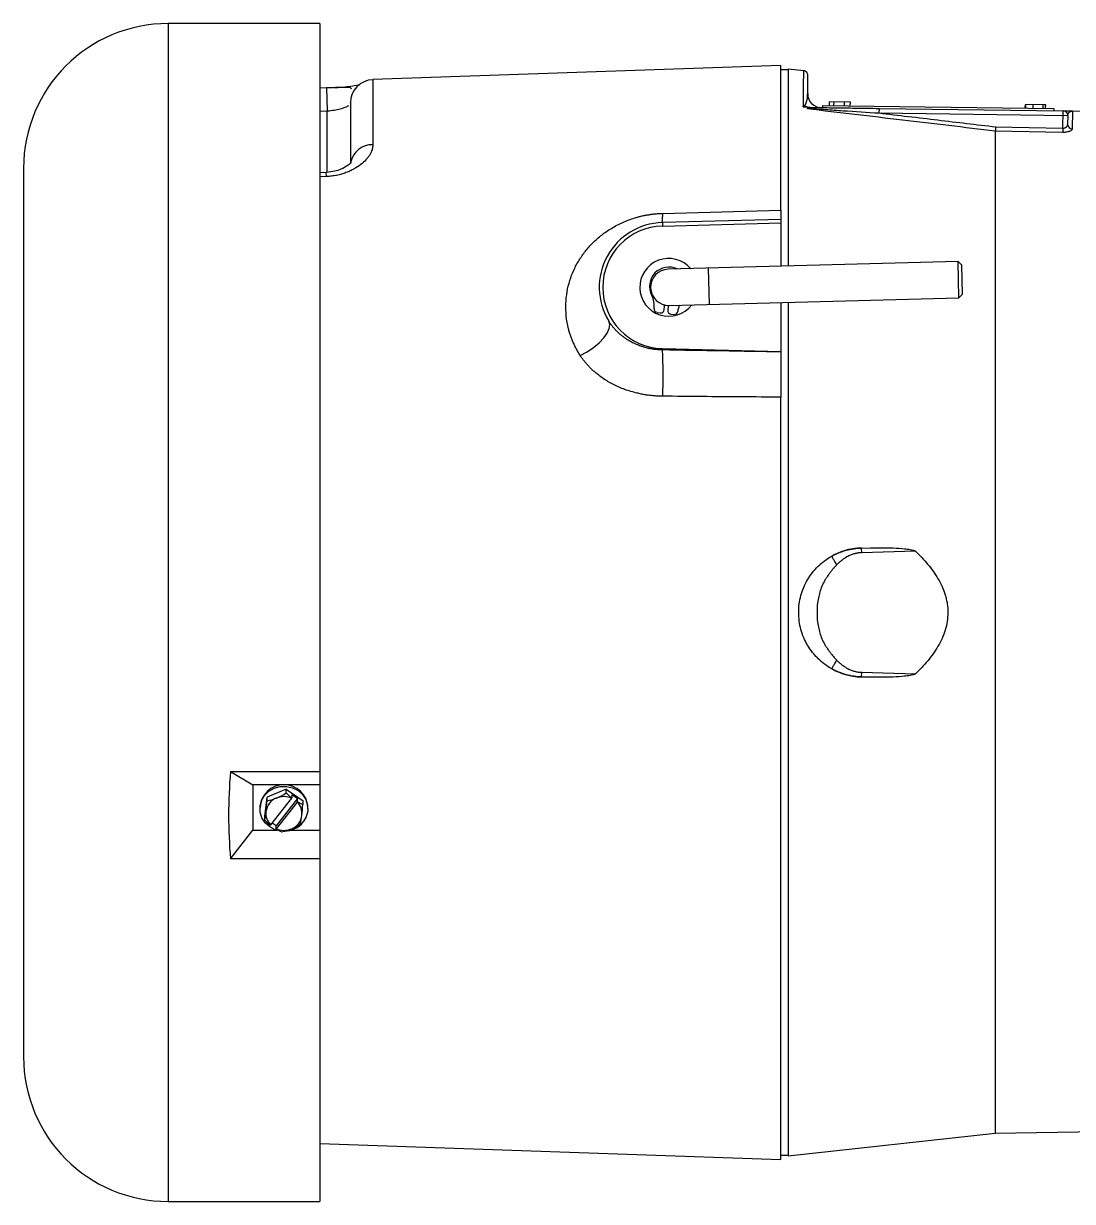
# Model space of a CAD drawing. Header units: inches. Extents: x -17.7 to 12.2, y -5.2 to 7.1.
# Drawn here: x -17.74 to -8.68, y -5.09 to 5.09 of the extents above; entities that cross this region are included whole.
import ezdxf

# ---------------------------------------------------------------- set-up
doc = ezdxf.new("R2010")
doc.units = ezdxf.units.IN
doc.header["$MEASUREMENT"] = 0

msp = doc.modelspace()

# ---------------------------------------------------------------- linework, layer by layer
at = {"color": 7, "linetype": 'Continuous', "lineweight": 25}
for p, q in [((-15.179, 5.09), (-16.489, 5.09)), ((-15.179, 5.09), (-15.179, -5.09)), ((-11.194, 4.728), (-14.721, 4.605)), ((-11.194, 3.476), (-11.194, 4.728)), ((-11.132, 4.69), (-11.194, 4.69)), ((-10.997, 4.682), (-11.132, 4.697)), ((-11.132, 4.697), (-11.132, 2.993)), ((-15.121, 4.534), (-15.179, 4.532)), ((-15.121, 4.535), (-15.114, 4.335)), ((-10.835, 4.383), (-8.835, 4.357)), ((-10.835, 4.383), (-10.835, 4.363)), ((-10.594, 4.41), (-10.774, 4.412)), ((-10.774, 4.382), (-10.774, 4.412)), ((-10.736, 4.382), (-10.735, 4.412)), ((-10.646, 4.381), (-10.646, 4.411)), ((-10.595, 4.38), (-10.594, 4.41)), ((-9.083, 4.36), (-9.082, 4.39)), ((-8.906, 4.388), (-9.082, 4.39)), ((-9.08, 4.39), (-9.081, 4.36)), ((-9.014, 4.359), (-9.014, 4.389)), ((-8.928, 4.358), (-8.928, 4.388)), ((-8.909, 4.358), (-8.908, 4.388)), ((-8.907, 4.358), (-8.906, 4.388)), ((-15.179, 4.333), (-15.114, 4.335)), ((-10.346, 4.357), (-10.347, 4.317)), ((-10.347, 4.317), (-8.716, 4.295)), ((-10.346, 4.357), (-8.755, 4.336)), ((-8.835, 4.357), (-8.835, 4.337)), ((-8.757, 4.186), (-8.755, 4.336)), ((-8.716, 4.295), (-8.717, 4.218)), ((-8.675, 4.335), (-8.442, 4.332)), ((-9.339, 4.197), (-8.757, 4.186)), ((-8.757, 4.186), (-8.758, 4.149)), ((-9.342, 4.16), (-9.342, -4.5)), ((-8.758, 4.149), (-9.342, 4.16)), ((-17.739, 3.84), (-17.739, -3.84)), ((-15.123, 3.803), (-15.179, 3.801)), ((-15.121, 3.767), (-15.179, 3.765)), ((-12.216, 3.449), (-11.194, 3.476)), ((-11.192, 3.397), (-12.219, 3.37)), ((-12.219, 3.37), (-12.218, 3.34)), ((-12.218, 3.34), (-11.192, 3.367)), ((-11.192, 2.992), (-11.192, 3.397)), ((-9.664, 3.032), (-12.168, 2.966)), ((-9.632, 3.001), (-9.664, 3.032)), ((-9.656, 2.719), (-9.664, 3.032)), ((-9.625, 2.751), (-9.632, 3.001)), ((-9.656, 2.719), (-9.625, 2.751)), ((-12.204, 2.617), (-12.2, 2.649)), ((-12.16, 2.654), (-9.656, 2.719)), ((-11.192, 2.251), (-11.192, 2.679)), ((-11.132, 2.681), (-11.132, -4.697)), ((-12.264, 2.594), (-12.237, 2.591)), ((-12.169, 2.645), (-12.173, 2.613)), ((-12.147, 2.579), (-12.12, 2.576)), ((-12.218, 2.28), (-12.218, 2.269)), ((-11.192, 2.253), (-12.218, 2.28)), ((-11.194, 2.238), (-11.192, 2.238)), ((-11.194, -4.728), (-11.194, 1.861)), ((-10.497, 0.557), (-10.419, 0.559)), ((-10.497, 0.557), (-10.419, 0.559)), ((-10.496, 0.517), (-10.497, 0.557)), ((-10.031, 0.529), (-10.496, 0.517)), ((-10.497, -0.557), (-10.496, -0.517)), ((-10.419, -0.559), (-10.497, -0.557)), ((-10.497, -0.557), (-10.419, -0.559)), ((-10.496, -0.517), (-10.031, -0.529)), ((-15.952, -1.374), (-15.179, -1.374)), ((-15.952, -1.374), (-15.758, -1.489)), ((-15.179, -1.489), (-15.758, -1.489)), ((-15.758, -1.489), (-15.758, -1.881)), ((-15.654, -1.764), (-15.634, -1.596)), ((-15.47, -1.528), (-15.634, -1.596)), ((-15.634, -1.627), (-15.634, -1.596)), ((-15.423, -1.605), (-15.604, -1.836)), ((-15.373, -1.608), (-15.557, -1.844)), ((-15.47, -1.559), (-15.47, -1.528)), ((-15.47, -1.528), (-15.324, -1.628)), ((-15.423, -1.605), (-15.421, -1.601)), ((-15.373, -1.608), (-15.421, -1.575)), ((-15.421, -1.575), (-15.421, -1.601)), ((-15.373, -1.635), (-15.373, -1.608)), ((-15.324, -1.659), (-15.324, -1.628)), ((-15.696, -1.685), (-15.696, -1.696)), ((-15.374, -1.638), (-15.556, -1.87)), ((-15.374, -1.638), (-15.373, -1.635)), ((-15.282, -1.696), (-15.282, -1.685)), ((-15.654, -1.795), (-15.654, -1.764)), ((-15.557, -1.844), (-15.592, -1.821)), ((-15.952, -2.13), (-15.758, -1.881)), ((-15.758, -1.881), (-15.552, -1.881)), ((-15.557, -1.871), (-15.557, -1.844)), ((-15.426, -1.881), (-15.179, -1.881)), ((-15.179, -2.13), (-15.952, -2.13)), ((-11.132, -4.697), (-9.342, -4.5)), ((-9.342, -4.5), (-8.442, -4.484)), ((-15.179, -4.589), (-11.194, -4.728)), ((-11.194, -4.69), (-11.132, -4.69)), ((-16.489, -5.09), (-15.179, -5.09))]:
    msp.add_line(p, q, dxfattribs=at)
at = {"color": 8, "linetype": 'Continuous', "lineweight": 25}
for p, q in [((-16.489, 5.09), (-16.489, -5.09)), ((-14.721, 4.605), (-14.721, 4.043)), ((-15.114, 3.804), (-15.114, 4.335)), ((-15.121, 3.767), (-15.123, 3.803)), ((-11.822, 2.975), (-11.814, 2.663))]:
    msp.add_line(p, q, dxfattribs=at)
at = {"color": 7, "linetype": 'Continuous', "lineweight": 25, "flags": 128}
for points in [[(-12.928, 2.22), (-12.869, 2.252), (-12.814, 2.289), (-12.765, 2.33), (-12.725, 2.373), (-12.696, 2.415), (-12.678, 2.455), (-12.673, 2.49), (-12.682, 2.518)], [(-15.529, -1.886), (-15.564, -1.877), (-15.612, -1.852), (-15.651, -1.817), (-15.679, -1.774), (-15.694, -1.725), (-15.695, -1.675), (-15.682, -1.625), (-15.656, -1.581), (-15.619, -1.544), (-15.573, -1.518), (-15.521, -1.504), (-15.467, -1.503), (-15.414, -1.515), (-15.367, -1.539), (-15.328, -1.574), (-15.3, -1.617), (-15.285, -1.666), (-15.283, -1.717), (-15.296, -1.766), (-15.322, -1.81)]]:
    msp.add_lwpolyline(points, dxfattribs=at)
at = {"color": 7, "linetype": 'Continuous', "lineweight": 25}
for centre, radius, start, end in [((-16.489, 3.84), 1.25, 90, 180), ((-14.714, 4.405), 0.2, 92, 180), ((-10.843, 4.483), 0.12, 179.25, 269.25), ((-10.94, 4.442), 0.0774, 231.0479, 268.59), ((-8.756, 4.296), 0.04, 359.25, 89.25), ((-8.679, 4.334), 0.00406, 357.3199, 17.0735), ((-8.678, 4.219), 0.0387, 181.3466, 270.9286), ((-12.204, 2.81), 0.56, 91.5, 211.3705), ((-12.704, 3.426), 0.488, 353.4402, 2.7902), ((-12.204, 2.81), 0.53, 91.5, 268.5), ((-12.163, 2.818), 0.167, 64.4841, 207.2735), ((-12.164, 2.81), 0.156, 91.4943, 271.4943), ((-12.489, 2.65), 0.2, 353.4608, 27.2735), ((-12.229, 2.653), 0.03, 352.9323, 10.3079), ((-12.139, 2.641), 0.03, 155.5568, 172.9323), ((-11.888, 2.576), 0.2, 156.2366, 172.4039), ((-12.26, 2.624), 0.03, 173.4608, 262.9323), ((-12.233, 2.62), 0.03, 262.9323, 352.9323), ((-12.143, 2.609), 0.03, 172.9323, 262.9323), ((-12.116, 2.606), 0.03, 262.9323, 352.4039), ((-16.583, 2.035), 4.371, 357.82, 3.0705), ((-11.484, -1.752), 4.483, 175.1673, 184.8327), ((-15.489, -1.695), 0.207, 2.6804, 177.3196), ((-15.498, -1.74), 0.148, 111.5155, 172.5002), ((-19.516, -1.271), 3.897, 353.3747, 354.7687), ((-15.688, -1.288), 0.343, 278.8975, 293.2641), ((-15.721, -1.19), 0.447, 292.2613, 304.2921), ((-15.489, -1.756), 0.165, 66.3299, 112.3584), ((-15.113, -1.202), 0.505, 225.0236, 232.352), ((-17.489, -1.514), 1.856, 351.2861, 353.5825), ((-15.504, -1.737), 0.141, 173.6616, 224.9807), ((-15.474, -1.737), 0.141, 353.6616, 44.9807), ((-15.217, -1.382), 0.297, 238.3465, 248.7984), ((-19.206, -1.303), 3.897, 353.3747, 354.7687), ((-15.297, -1.438), 0.505, 225.0236, 232.352), ((-15.488, -1.678), 0.212, 271.3123, 321.3064), ((-15.48, -1.734), 0.148, 291.5155, 352.5002), ((-15.596, -1.458), 0.447, 292.2613, 304.2921), ((-17.179, -1.546), 1.856, 351.2861, 353.5825), ((-15.677, -1.73), 0.129, 303.6183, 304.5432), ((-15.629, -1.764), 0.129, 303.6183, 304.5432), ((-15.401, -1.618), 0.297, 238.3465, 248.7984), ((-15.489, -1.718), 0.165, 246.3299, 292.3584), ((-15.562, -1.556), 0.343, 278.8975, 293.2641), ((-16.489, -3.84), 1.25, 180, 270)]:
    msp.add_arc(centre, radius, start, end, dxfattribs=at)
at = {"color": 8, "linetype": 'Continuous', "lineweight": 25}
for centre, radius, start, end in [((-14.725, 3.852), 0.191, 88.6658, 169.0807), ((-12.164, 2.81), 0.25, 40.1764, 322.8121)]:
    msp.add_arc(centre, radius, start, end, dxfattribs=at)
for points, knots in [([(-11.001, 4.369), (-11, 4.417), (-10.999, 4.514), (-10.998, 4.609), (-10.997, 4.671), (-10.997, 4.678), (-10.997, 4.682)], [0, 0, 0, 0, 0.252153, 0.502879, 0.752183, 1, 1, 1, 1]), ([(-15.114, 4.335), (-15.094, 4.337), (-15.075, 4.339), (-15.046, 4.344), (-15.037, 4.345), (-15.02, 4.349), (-15.011, 4.351), (-14.995, 4.356), (-14.987, 4.358), (-14.972, 4.362), (-14.966, 4.365), (-14.953, 4.369), (-14.948, 4.372), (-14.938, 4.376), (-14.933, 4.379), (-14.929, 4.381)], [0, 0, 0, 0, 0.25, 0.25, 0.375, 0.375, 0.5, 0.5, 0.625, 0.625, 0.75, 0.75, 0.875, 0.875, 1, 1, 1, 1]), ([(-8.714, 4.3), (-8.713, 4.306), (-8.711, 4.315), (-8.701, 4.325), (-8.692, 4.33), (-8.686, 4.332), (-8.681, 4.333), (-8.678, 4.333), (-8.676, 4.334), (-8.676, 4.334), (-8.675, 4.334)], [0, 0, 0, 0, 0.4657626, 0.753595, 0.89116, 0.9532229, 0.9792351, 0.9901131, 0.995118, 1, 1, 1, 1])]:
    msp.add_open_spline(points, degree=3, knots=knots, dxfattribs=at)
at = {"color": 7, "linetype": 'Continuous', "lineweight": 25}
for points, knots in [([(-10.961, 4.641), (-10.962, 4.646), (-10.963, 4.656), (-10.971, 4.669), (-10.983, 4.679), (-10.992, 4.681), (-10.997, 4.682)], [0, 0, 0, 0, 0.241327, 0.500017, 0.758697, 1, 1, 1, 1]), ([(-10.963, 4.485), (-10.963, 4.537), (-10.962, 4.576), (-10.961, 4.628), (-10.961, 4.641), (-10.961, 4.641)], [0, 0, 0, 0, 0.5, 0.5, 1, 1, 1, 1]), ([(-14.903, 4.525), (-14.906, 4.528), (-14.913, 4.537), (-14.951, 4.539), (-15.021, 4.537), (-15.086, 4.535), (-15.121, 4.534)], [0, 0, 0, 0, 0.137198, 0.377429, 0.663377, 1, 1, 1, 1]), ([(-15.062, 4.536), (-15.055, 4.536), (-15.021, 4.538), (-14.963, 4.543), (-14.894, 4.551), (-14.85, 4.558), (-14.833, 4.562), (-14.832, 4.562)], [0, 0, 0, 0, 0.079831, 0.381259, 0.6811, 0.982679, 1, 1, 1, 1]), ([(-10.989, 4.382), (-10.988, 4.383), (-10.987, 4.384), (-10.985, 4.387), (-10.983, 4.39), (-10.981, 4.394), (-10.979, 4.397), (-10.977, 4.401), (-10.976, 4.406), (-10.973, 4.413), (-10.97, 4.423), (-10.967, 4.437), (-10.965, 4.452), (-10.964, 4.468), (-10.963, 4.479), (-10.963, 4.485)], [0, 0, 0, 0, 0.0212341, 0.0453231, 0.0722757, 0.1020972, 0.1347904, 0.1703571, 0.2087974, 0.2501111, 0.3643619, 0.5000009, 0.6356993, 0.8024039, 1, 1, 1, 1]), ([(-14.914, 4.401), (-14.914, 4.403), (-14.914, 4.408), (-14.914, 4.378), (-14.914, 4.31), (-14.914, 4.2), (-14.914, 4.063), (-14.914, 3.945), (-14.914, 3.89)], [0, 0, 0, 0, 0.053239, 0.247374, 0.442378, 0.63739, 0.83152, 1, 1, 1, 1]), ([(-11.001, 4.369), (-11.001, 4.369), (-11, 4.37), (-10.999, 4.37), (-10.998, 4.371), (-10.997, 4.373), (-10.995, 4.374), (-10.994, 4.376), (-10.992, 4.379), (-10.99, 4.381), (-10.989, 4.382)], [0, 0, 0, 0, 0.04556, 0.108235, 0.188282, 0.285821, 0.382348, 0.500069, 0.699479, 1, 1, 1, 1]), ([(-10.965, 4.365), (-10.968, 4.366), (-10.974, 4.366), (-10.982, 4.366), (-10.988, 4.367), (-10.993, 4.367), (-10.997, 4.368), (-11, 4.369), (-11.001, 4.369)], [0, 0, 0, 0, 0.2759841, 0.499917, 0.6569774, 0.7915795, 0.9051349, 1, 1, 1, 1]), ([(-10.965, 4.357), (-10.914, 4.354), (-10.862, 4.351), (-10.759, 4.344), (-10.708, 4.34), (-10.553, 4.33), (-10.45, 4.324), (-10.347, 4.317)], [0, 0, 0, 0, 0.25, 0.25, 0.5, 0.5, 1, 1, 1, 1]), ([(-9.342, 4.16), (-9.609, 4.192), (-10.151, 4.256), (-10.692, 4.32), (-10.965, 4.352)], [0, 0, 0, 0, 0.494657, 1, 1, 1, 1]), ([(-10.942, 4.365), (-10.933, 4.365), (-10.915, 4.364), (-10.887, 4.364), (-10.857, 4.364), (-10.826, 4.363), (-10.78, 4.363), (-10.72, 4.362), (-10.638, 4.361), (-10.547, 4.359), (-10.447, 4.358), (-10.38, 4.357), (-10.346, 4.357)], [0, 0, 0, 0, 0.045058, 0.092588, 0.142596, 0.195088, 0.250069, 0.371185, 0.500069, 0.662245, 0.828877, 1, 1, 1, 1]), ([(-10.347, 4.317), (-10.178, 4.297), (-9.842, 4.257), (-9.506, 4.217), (-9.339, 4.197)], [0, 0, 0, 0, 0.503505, 1, 1, 1, 1]), ([(-8.755, 4.336), (-8.755, 4.336), (-8.755, 4.336), (-8.754, 4.336), (-8.753, 4.336), (-8.751, 4.336), (-8.748, 4.336), (-8.741, 4.336), (-8.733, 4.336), (-8.723, 4.336), (-8.714, 4.335), (-8.707, 4.335), (-8.7, 4.335), (-8.695, 4.335), (-8.691, 4.335), (-8.686, 4.335), (-8.681, 4.335), (-8.677, 4.335), (-8.675, 4.335)], [0, 0, 0, 0, 0.0621948, 0.1244895, 0.1869163, 0.2495076, 0.3768542, 0.4988384, 0.6323636, 0.7486856, 0.8163869, 0.8739861, 0.9009454, 0.9249645, 0.9463557, 0.9655597, 0.983182, 1, 1, 1, 1]), ([(-8.675, 4.334), (-8.675, 4.33), (-8.675, 4.323), (-8.676, 4.312), (-8.676, 4.3), (-8.676, 4.288), (-8.676, 4.276), (-8.676, 4.263), (-8.676, 4.25), (-8.677, 4.237), (-8.677, 4.223), (-8.677, 4.209), (-8.677, 4.195), (-8.677, 4.185), (-8.677, 4.18)], [0, 0, 0, 0, 0.082874, 0.165831, 0.248872, 0.331997, 0.415205, 0.498496, 0.581872, 0.66533, 0.748872, 0.832498, 0.916207, 1, 1, 1, 1]), ([(-9.339, 4.197), (-9.339, 4.196), (-9.34, 4.194), (-9.34, 4.19), (-9.34, 4.186), (-9.34, 4.182), (-9.341, 4.179), (-9.341, 4.174), (-9.341, 4.169), (-9.342, 4.164), (-9.342, 4.162), (-9.342, 4.16)], [0, 0, 0, 0, 0.079819, 0.161582, 0.24497, 0.329622, 0.415137, 0.501092, 0.661352, 0.828952, 1, 1, 1, 1]), ([(-8.677, 4.18), (-8.677, 4.179), (-8.677, 4.178), (-8.678, 4.176), (-8.679, 4.174), (-8.68, 4.172), (-8.681, 4.17), (-8.684, 4.167), (-8.69, 4.163), (-8.7, 4.158), (-8.712, 4.154), (-8.724, 4.152), (-8.736, 4.15), (-8.747, 4.149), (-8.754, 4.149), (-8.758, 4.149)], [0, 0, 0, 0, 0.042068, 0.083784, 0.125299, 0.166764, 0.208332, 0.250154, 0.375652, 0.499825, 0.625402, 0.749414, 0.833386, 0.916331, 1, 1, 1, 1]), ([(-8.757, 4.186), (-8.756, 4.186), (-8.753, 4.186), (-8.75, 4.187), (-8.746, 4.187), (-8.743, 4.188), (-8.738, 4.19), (-8.733, 4.192), (-8.727, 4.196), (-8.722, 4.201), (-8.719, 4.206), (-8.717, 4.212), (-8.717, 4.215), (-8.717, 4.218)], [0, 0, 0, 0, 0.048676, 0.097924, 0.147991, 0.199113, 0.251514, 0.369526, 0.50087, 0.616253, 0.75037, 0.847617, 1, 1, 1, 1]), ([(-14.721, 4.043), (-14.721, 4.04), (-14.721, 4.036), (-14.722, 4.028), (-14.723, 4.021), (-14.724, 4.014), (-14.726, 4.007), (-14.729, 3.995), (-14.735, 3.978), (-14.747, 3.956), (-14.762, 3.934), (-14.786, 3.905), (-14.823, 3.87), (-14.872, 3.838), (-14.917, 3.816), (-14.953, 3.801), (-14.992, 3.788), (-15.027, 3.779), (-15.055, 3.774), (-15.077, 3.771), (-15.099, 3.769), (-15.114, 3.768), (-15.121, 3.767)], [0, 0, 0, 0, 0.0207374, 0.0414775, 0.0622335, 0.0830192, 0.1038479, 0.124733, 0.1867976, 0.2487982, 0.3116699, 0.3740701, 0.49831, 0.6235893, 0.6868177, 0.7485191, 0.8121023, 0.8742766, 0.906039, 0.9374816, 0.968752, 1, 1, 1, 1]), ([(-14.911, 3.898), (-14.911, 3.893), (-14.912, 3.884), (-14.934, 3.864), (-14.988, 3.832), (-15.051, 3.81), (-15.097, 3.806), (-15.123, 3.803)], [0, 0, 0, 0, 0.318172, 0.520952, 0.708924, 0.842457, 1, 1, 1, 1]), ([(-11.194, 3.476), (-11.194, 3.463), (-11.194, 3.452), (-11.194, 3.432), (-11.194, 3.424), (-11.194, 3.41), (-11.194, 3.405), (-11.194, 3.398), (-11.194, 3.397), (-11.194, 3.397)], [0, 0, 0, 0, 0.25, 0.25, 0.5, 0.5, 0.75, 0.75, 1, 1, 1, 1]), ([(-12.928, 2.22), (-12.931, 2.225), (-12.937, 2.234), (-12.946, 2.249), (-12.955, 2.264), (-12.963, 2.279), (-12.971, 2.294), (-12.978, 2.309), (-12.985, 2.325), (-12.992, 2.34), (-12.999, 2.356), (-13.005, 2.372), (-13.011, 2.388), (-13.016, 2.404), (-13.021, 2.42), (-13.026, 2.436), (-13.038, 2.483), (-13.052, 2.562), (-13.055, 2.669), (-13.044, 2.772), (-13.021, 2.869), (-12.986, 2.96), (-12.94, 3.045), (-12.886, 3.123), (-12.82, 3.196), (-12.746, 3.263), (-12.674, 3.312), (-12.612, 3.348), (-12.561, 3.372), (-12.51, 3.393), (-12.465, 3.408), (-12.427, 3.419), (-12.397, 3.427), (-12.367, 3.433), (-12.337, 3.438), (-12.307, 3.443), (-12.277, 3.446), (-12.247, 3.448), (-12.226, 3.449), (-12.216, 3.449)], [0, 0, 0, 0, 0.009644, 0.019286, 0.028928, 0.038576, 0.048233, 0.057903, 0.067591, 0.0773, 0.087035, 0.096799, 0.106597, 0.116432, 0.126309, 0.13623, 0.146201, 0.211763, 0.278531, 0.340551, 0.403274, 0.462996, 0.522649, 0.581357, 0.63907, 0.698573, 0.756106, 0.787125, 0.817356, 0.846973, 0.876156, 0.892003, 0.907676, 0.923207, 0.938633, 0.953988, 0.96931, 0.984635, 1, 1, 1, 1]), ([(-12.218, 2.269), (-12.223, 2.269), (-12.233, 2.269), (-12.247, 2.27), (-12.261, 2.271), (-12.275, 2.273), (-12.29, 2.274), (-12.303, 2.276), (-12.317, 2.279), (-12.331, 2.281), (-12.345, 2.284), (-12.36, 2.288), (-12.381, 2.294), (-12.409, 2.303), (-12.446, 2.317), (-12.482, 2.334), (-12.513, 2.352), (-12.538, 2.368), (-12.561, 2.385), (-12.583, 2.403), (-12.603, 2.421), (-12.622, 2.44), (-12.639, 2.459), (-12.655, 2.479), (-12.669, 2.498), (-12.678, 2.512), (-12.682, 2.518)], [0, 0, 0, 0, 0.025814, 0.051479, 0.077004, 0.102397, 0.127667, 0.152819, 0.177863, 0.202806, 0.227653, 0.252412, 0.288729, 0.342766, 0.414162, 0.501918, 0.556936, 0.610598, 0.663039, 0.714366, 0.764677, 0.814056, 0.862432, 0.909647, 0.95555, 1, 1, 1, 1]), ([(-12.215, 1.869), (-12.221, 1.869), (-12.234, 1.869), (-12.253, 1.87), (-12.272, 1.871), (-12.291, 1.872), (-12.309, 1.874), (-12.328, 1.876), (-12.347, 1.878), (-12.365, 1.881), (-12.384, 1.884), (-12.402, 1.888), (-12.42, 1.892), (-12.468, 1.903), (-12.544, 1.925), (-12.641, 1.968), (-12.73, 2.02), (-12.791, 2.067), (-12.83, 2.103), (-12.853, 2.125), (-12.873, 2.148), (-12.893, 2.171), (-12.911, 2.195), (-12.922, 2.211), (-12.928, 2.22)], [0, 0, 0, 0, 0.022273, 0.044477, 0.066621, 0.088714, 0.110766, 0.132785, 0.154782, 0.176764, 0.198742, 0.220726, 0.242723, 0.264744, 0.394329, 0.522422, 0.645539, 0.766741, 0.806298, 0.845477, 0.884355, 0.923013, 0.961534, 1, 1, 1, 1]), ([(-11.194, 2.238), (-11.194, 2.229), (-11.194, 2.218), (-11.194, 2.201), (-11.194, 2.195), (-11.194, 2.182), (-11.194, 2.175), (-11.194, 2.154), (-11.194, 2.139), (-11.194, 2.115), (-11.194, 2.107), (-11.194, 2.09), (-11.194, 2.082), (-11.194, 2.056), (-11.194, 2.038), (-11.194, 2.003), (-11.194, 1.984), (-11.194, 1.948), (-11.194, 1.931), (-11.194, 1.895), (-11.194, 1.878), (-11.194, 1.861)], [0, 0, 0, 0, 0.125, 0.125, 0.1875, 0.1875, 0.25, 0.25, 0.375, 0.375, 0.4375, 0.4375, 0.5, 0.5, 0.625, 0.625, 0.75, 0.75, 0.875, 0.875, 1, 1, 1, 1]), ([(-11.194, 1.861), (-11.308, 1.862), (-11.535, 1.863), (-11.875, 1.866), (-12.102, 1.868), (-12.215, 1.869)], [0, 0, 0, 0, 0.334472, 0.667805, 1, 1, 1, 1]), ([(-10.755, 0.487), (-10.715, 0.509), (-10.674, 0.526), (-10.609, 0.544), (-10.587, 0.548), (-10.542, 0.555), (-10.519, 0.557), (-10.497, 0.557)], [0, 0, 0, 0, 0.5, 0.5, 0.75, 0.75, 1, 1, 1, 1]), ([(-10.497, 0.557), (-10.501, 0.557), (-10.509, 0.557), (-10.521, 0.556), (-10.533, 0.555), (-10.545, 0.554), (-10.557, 0.552), (-10.572, 0.55), (-10.589, 0.547), (-10.607, 0.544), (-10.626, 0.539), (-10.648, 0.533), (-10.675, 0.524), (-10.702, 0.513), (-10.729, 0.501), (-10.746, 0.492), (-10.755, 0.487)], [0, 0, 0, 0, 0.04448, 0.088983, 0.133529, 0.178134, 0.222812, 0.267574, 0.341982, 0.416617, 0.461202, 0.560391, 0.669825, 0.779665, 0.889775, 1, 1, 1, 1]), ([(-10.496, 0.517), (-10.498, 0.517), (-10.504, 0.517), (-10.513, 0.516), (-10.522, 0.515), (-10.531, 0.514), (-10.54, 0.512), (-10.548, 0.51), (-10.564, 0.506), (-10.587, 0.499), (-10.613, 0.487), (-10.636, 0.474), (-10.656, 0.461), (-10.675, 0.446), (-10.694, 0.43), (-10.706, 0.418), (-10.712, 0.412)], [0, 0, 0, 0, 0.035499, 0.071153, 0.107007, 0.143104, 0.179489, 0.216204, 0.253289, 0.377922, 0.505805, 0.600025, 0.696142, 0.794583, 0.895747, 1, 1, 1, 1]), ([(-10.419, 0.559), (-10.387, 0.56), (-10.354, 0.56), (-10.289, 0.56), (-10.256, 0.559), (-10.191, 0.556), (-10.159, 0.554), (-10.11, 0.549), (-10.094, 0.547), (-10.07, 0.543), (-10.062, 0.541), (-10.05, 0.538), (-10.046, 0.537), (-10.04, 0.535), (-10.038, 0.534), (-10.035, 0.532), (-10.033, 0.531), (-10.031, 0.529)], [0, 0, 0, 0, 0.25, 0.25, 0.5, 0.5, 0.75, 0.75, 0.875, 0.875, 0.9375, 0.9375, 0.96875, 0.96875, 0.984375, 0.984375, 1, 1, 1, 1]), ([(-10.031, 0.529), (-9.994, 0.494), (-9.959, 0.457), (-9.91, 0.398), (-9.894, 0.378), (-9.864, 0.336), (-9.85, 0.314), (-9.811, 0.248), (-9.79, 0.201), (-9.771, 0.14), (-9.768, 0.127), (-9.762, 0.102), (-9.759, 0.089), (-9.754, 0.051), (-9.752, 0.025), (-9.752, -0.052), (-9.76, -0.103), (-9.782, -0.176), (-9.791, -0.201), (-9.812, -0.247), (-9.824, -0.27), (-9.85, -0.314), (-9.864, -0.335), (-9.893, -0.377), (-9.909, -0.398), (-9.959, -0.457), (-9.994, -0.494), (-10.031, -0.529)], [0, 0, 0, 0, 0.125, 0.125, 0.1875, 0.1875, 0.25, 0.25, 0.375, 0.375, 0.40625, 0.40625, 0.4375, 0.4375, 0.5, 0.5, 0.625, 0.625, 0.6875, 0.6875, 0.75, 0.75, 0.8125, 0.8125, 0.875, 0.875, 1, 1, 1, 1]), ([(-10.755, -0.487), (-10.776, -0.475), (-10.797, -0.462), (-10.836, -0.432), (-10.855, -0.417), (-10.881, -0.391), (-10.89, -0.382), (-10.906, -0.363), (-10.914, -0.354), (-10.937, -0.325), (-10.951, -0.305), (-10.97, -0.273), (-10.976, -0.262), (-10.987, -0.24), (-10.992, -0.229), (-11.007, -0.195), (-11.015, -0.171), (-11.028, -0.124), (-11.033, -0.099), (-11.039, -0.05), (-11.041, -0.025), (-11.041, 0.05), (-11.035, 0.099), (-11.018, 0.159), (-11.014, 0.171), (-11.006, 0.194), (-11.002, 0.206), (-10.987, 0.24), (-10.976, 0.262), (-10.957, 0.294), (-10.951, 0.304), (-10.937, 0.325), (-10.929, 0.335), (-10.907, 0.364), (-10.89, 0.382), (-10.855, 0.416), (-10.836, 0.432), (-10.797, 0.462), (-10.776, 0.475), (-10.755, 0.487)], [0, 0, 0, 0, 0.0625, 0.0625, 0.125, 0.125, 0.15625, 0.15625, 0.1875, 0.1875, 0.25, 0.25, 0.28125, 0.28125, 0.3125, 0.3125, 0.375, 0.375, 0.4375, 0.4375, 0.5, 0.5, 0.625, 0.625, 0.65625, 0.65625, 0.6875, 0.6875, 0.75, 0.75, 0.78125, 0.78125, 0.8125, 0.8125, 0.875, 0.875, 0.9375, 0.9375, 1, 1, 1, 1]), ([(-10.712, 0.412), (-10.715, 0.409), (-10.721, 0.403), (-10.729, 0.394), (-10.738, 0.384), (-10.746, 0.374), (-10.758, 0.36), (-10.773, 0.34), (-10.79, 0.316), (-10.807, 0.291), (-10.827, 0.257), (-10.853, 0.199), (-10.877, 0.11), (-10.885, 0), (-10.877, -0.11), (-10.853, -0.199), (-10.827, -0.257), (-10.807, -0.291), (-10.79, -0.316), (-10.773, -0.34), (-10.756, -0.362), (-10.741, -0.381), (-10.727, -0.397), (-10.717, -0.407), (-10.712, -0.412)], [0, 0, 0, 0, 0.013318, 0.026937, 0.040862, 0.055101, 0.06966, 0.101016, 0.136216, 0.16845, 0.20029, 0.262809, 0.37684, 0.500001, 0.623117, 0.737193, 0.799712, 0.831553, 0.863787, 0.89894, 0.930343, 0.954386, 0.977595, 1, 1, 1, 1]), ([(-10.712, 0.412), (-10.717, 0.421), (-10.723, 0.43), (-10.733, 0.449), (-10.738, 0.457), (-10.746, 0.472), (-10.749, 0.478), (-10.753, 0.485), (-10.754, 0.487), (-10.755, 0.487)], [0, 0, 0, 0, 0.25, 0.25, 0.5, 0.5, 0.75, 0.75, 1, 1, 1, 1]), ([(-10.755, -0.487), (-10.754, -0.487), (-10.753, -0.485), (-10.749, -0.478), (-10.746, -0.472), (-10.738, -0.457), (-10.733, -0.449), (-10.723, -0.43), (-10.717, -0.421), (-10.712, -0.412)], [0, 0, 0, 0, 0.25, 0.25, 0.5, 0.5, 0.75, 0.75, 1, 1, 1, 1]), ([(-10.497, -0.557), (-10.542, -0.556), (-10.586, -0.55), (-10.651, -0.532), (-10.673, -0.525), (-10.714, -0.508), (-10.735, -0.498), (-10.755, -0.487)], [0, 0, 0, 0, 0.5, 0.5, 0.75, 0.75, 1, 1, 1, 1]), ([(-10.755, -0.487), (-10.75, -0.489), (-10.742, -0.494), (-10.73, -0.5), (-10.718, -0.506), (-10.705, -0.511), (-10.692, -0.517), (-10.68, -0.522), (-10.667, -0.526), (-10.648, -0.532), (-10.618, -0.541), (-10.584, -0.548), (-10.554, -0.553), (-10.535, -0.555), (-10.516, -0.556), (-10.503, -0.557), (-10.497, -0.557)], [0, 0, 0, 0, 0.051654, 0.1033, 0.154922, 0.206502, 0.258025, 0.309476, 0.360843, 0.412113, 0.526923, 0.718097, 0.78882, 0.859345, 0.929717, 1, 1, 1, 1]), ([(-10.712, -0.412), (-10.709, -0.415), (-10.703, -0.421), (-10.694, -0.43), (-10.685, -0.438), (-10.675, -0.446), (-10.665, -0.454), (-10.656, -0.461), (-10.646, -0.467), (-10.636, -0.474), (-10.626, -0.48), (-10.609, -0.488), (-10.587, -0.499), (-10.562, -0.507), (-10.542, -0.512), (-10.526, -0.515), (-10.511, -0.517), (-10.501, -0.517), (-10.496, -0.517)], [0, 0, 0, 0, 0.0525127, 0.1042157, 0.1551519, 0.205366, 0.2549047, 0.3038168, 0.3521527, 0.3999649, 0.4473075, 0.4942363, 0.6219348, 0.7467439, 0.8113259, 0.8749095, 0.9377222, 1, 1, 1, 1]), ([(-10.031, -0.529), (-10.033, -0.531), (-10.035, -0.532), (-10.038, -0.534), (-10.04, -0.535), (-10.046, -0.537), (-10.05, -0.538), (-10.062, -0.541), (-10.07, -0.543), (-10.094, -0.547), (-10.11, -0.549), (-10.159, -0.554), (-10.191, -0.556), (-10.256, -0.559), (-10.289, -0.56), (-10.354, -0.56), (-10.387, -0.56), (-10.419, -0.559)], [0, 0, 0, 0, 0.015625, 0.015625, 0.03125, 0.03125, 0.0625, 0.0625, 0.125, 0.125, 0.25, 0.25, 0.5, 0.5, 0.75, 0.75, 1, 1, 1, 1])]:
    msp.add_open_spline(points, degree=3, knots=knots, dxfattribs=at)
for points in [[(-10.942, 4.365), (-10.95, 4.365), (-10.957, 4.365), (-10.965, 4.365)], [(-10.965, 4.365), (-10.965, 4.364), (-10.965, 4.361), (-10.965, 4.357)], [(-10.965, 4.365), (-10.965, 4.365), (-10.965, 4.365), (-10.965, 4.365)], [(-10.965, 4.352), (-10.965, 4.354), (-10.965, 4.355), (-10.965, 4.357)], [(-9.342, 4.16), (-9.342, 4.16), (-9.342, 4.16), (-9.342, 4.16)], [(-11.192, 2.251), (-11.534, 2.257), (-11.876, 2.263), (-12.218, 2.269)], [(-11.192, 2.238), (-11.192, 2.243), (-11.192, 2.247), (-11.192, 2.251)]]:
    msp.add_open_spline(points, degree=3, dxfattribs=at)

doc.saveas('drawing.dxf')
